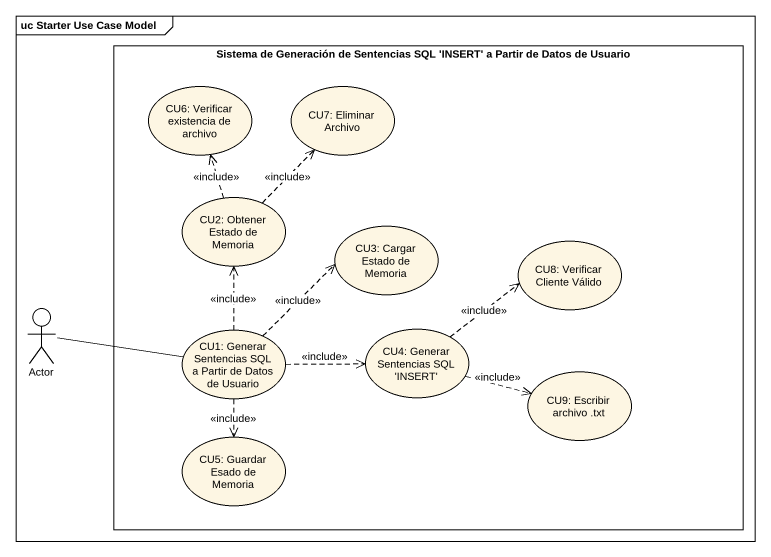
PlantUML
@startuml
mainframe uc Starter Use Case Model
rectangle "Sistema de Generación de Sentencias SQL 'INSERT' a Partir de Datos de Usuario" as Sistema_de_Generación_de {
  usecase "CU6: Verificar existencia de archivo" as CU6_Verificar_existencia_de
  usecase "CU7: Eliminar Archivo" as CU7_Eliminar_Archivo
  usecase "CU2: Obtener Estado de Memoria" as CU2_Obtener_Estado_de
  usecase "CU3: Cargar Estado de Memoria" as CU3_Cargar_Estado_de_Memoria
  usecase "CU8: Verificar Cliente Válido" as CU8_Verificar_Cliente_Válido
  usecase "CU1: Generar Sentencias SQL a Partir de Datos de Usuario" as CU1_Generar_Sentencias_SQL
  usecase "CU4: Generar Sentencias SQL 'INSERT'" as CU4_Generar_Sentencias_SQL
  usecase "CU9: Escribir archivo .txt" as CU9_Escribir_archivo_txt
  usecase "CU5: Guardar Esado de Memoria" as CU5_Guardar_Esado_de_Memoria
}
actor "Actor" as Actor_
CU2_Obtener_Estado_de .up.> CU6_Verificar_existencia_de : <<include>>
CU2_Obtener_Estado_de .up.> CU7_Eliminar_Archivo : <<include>>
Actor_ -right- CU1_Generar_Sentencias_SQL
CU1_Generar_Sentencias_SQL .up.> CU2_Obtener_Estado_de : <<include>>
CU1_Generar_Sentencias_SQL .up.> CU3_Cargar_Estado_de_Memoria : <<include>>
CU1_Generar_Sentencias_SQL .right.> CU4_Generar_Sentencias_SQL : <<include>>
CU1_Generar_Sentencias_SQL ..> CU5_Guardar_Esado_de_Memoria : <<include>>
CU4_Generar_Sentencias_SQL .right.> CU8_Verificar_Cliente_Válido : <<include>>
CU4_Generar_Sentencias_SQL .right.> CU9_Escribir_archivo_txt : <<include>>
@enduml
